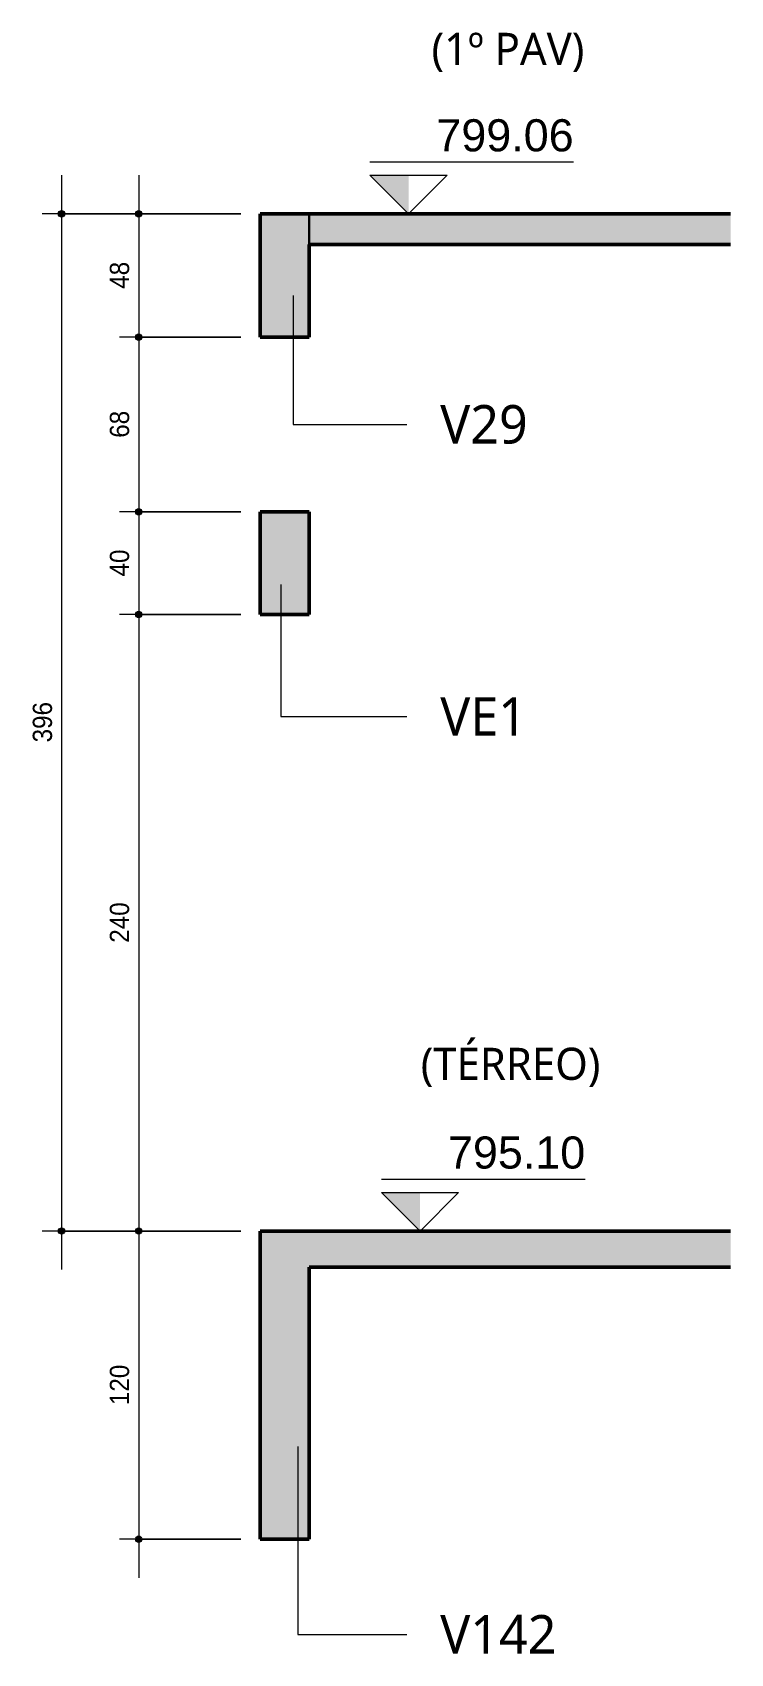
# Model space of a CAD drawing. Extents: x -1981 to 38708, y -3196 to 88064.
# Drawn here: x 12539 to 12811, y 79346 to 79977 of the extents above; entities that cross this region are included whole.
import ezdxf

# ---------------------------------------------------------------- set-up
doc = ezdxf.new("R2010")
doc.units = 0
for name, color, linetype, lineweight in [('A-ANNO-DIMS', 7, 'Continuous', 9), ('A-ANNO-DIMS-50', 7, 'Continuous', 9), ('A-FLOR', 7, 'Continuous', 25), ('G-ANNO-DIMS', 7, 'Continuous', 9), ('G-ANNO-TEXT', 7, 'Continuous', 9), ('S-BEAM', 7, 'Continuous', 25), ('S-BEAM-IDEN', 7, 'Continuous', 9)]:
    doc.layers.add(name, color=color, linetype=linetype, lineweight=lineweight)
doc.styles.add('Arial_1', font='arial.ttf', dxfattribs={"width": 0.9, "height": 7.5})
doc.styles.add('Arial_2', font='arial.ttf', dxfattribs={"height": 12.5})
doc.styles.add('Gadugi_1', font='gadugi.ttf', dxfattribs={"height": 15})
doc.styles.add('Gadugi_3', font='gadugi.ttf', dxfattribs={"height": 12.5})
doc.dimstyles.new('PED_1_5mm_ESQ_3', dxfattribs={"dimscale": 30.48, "dimtxt": 7.651945, "dimasz": 0.328084, "dimexe": 0.246063, "dimexo": 0.246063, "dimgap": 0.049213, "dimtad": 1, "dimdec": 1, "dimrnd": 0.5, "dimdsep": 46, "dimtxsty": 'Arial_1', "dimblk1": 'DOTSMALL', "dimblk2": 'DOTSMALL', "dimsah": 1, "dimcen": 0.09, "dimdle": 0.492126, "dimazin": 0, "dimtfac": 1, "dimtdec": 4, "dimtix": 1, "dimtmove": 0, "dimatfit": 3, "dimfxl": 1, "dimtvp": 1, "dimtolj": 1, "dimtzin": 0, "dimarcsym": 2})

# ---------------------------------------------------------------- blocks, each defined once
blk = doc.blocks.new('Elevações de ponto - SIMBOLO DE NÍVEL-CORTE-2219088-CT D 001 - CORTE DO ELEVADOR')
at = {"layer": 'G-ANNO-DIMS'}
blk.add_hatch(color=256, dxfattribs=at).paths.add_polyline_path([(-81.15, 79525), (-81.15, 79510), (-96.15, 79525)], flags=0)
for p, q in [((-16.96, 79530.1), (-96.15, 79530.1)), ((-81.15, 79510), (-96.15, 79525)), ((-96.15, 79525), (-66.15, 79525)), ((-66.15, 79525), (-81.15, 79510))]:
    blk.add_line(p, q, dxfattribs=at)
blk = doc.blocks.new('DIMBLOCK396-CT D 001 - CORTE DO ELEVADOR')
at = {"layer": 'A-ANNO-DIMS-50', "transparency": 16777216}
h = blk.add_hatch(color=256, dxfattribs=at)
edge = h.paths.add_edge_path(flags=0)
edge.add_arc((12580.6, 79790), 1.25, 0, 360)
h = blk.add_hatch(color=256, dxfattribs=at)
edge = h.paths.add_edge_path(flags=0)
edge.add_arc((12580.6, 79750), 1.25, 0, 360)
for p, q in [((12580.6, 79805), (12580.6, 79750)), ((12620.39, 79790), (12573.1, 79790)), ((12580.6, 79790), (12620.39, 79790)), ((12620.39, 79750), (12573.1, 79750)), ((12580.6, 79750), (12620.39, 79750))]:
    blk.add_line(p, q, dxfattribs=at)
for centre in [(12580.6, 79790), (12580.6, 79750)]:
    blk.add_circle(centre, 1.25, dxfattribs=at)
at = {"layer": 'A-ANNO-DIMS-50', "color": 0, "transparency": 16777216, "insert": (12569.37, 79764.82), "char_height": 7.5, "width": 12.4315, "attachment_point": 1, "rotation": 90, "line_spacing_factor": 0.941778, "style": 'Arial_1'}
blk.add_mtext('40', dxfattribs=at)
blk = doc.blocks.new('_DotSmall')
at = {"color": 0, "linetype": 'ByBlock', "const_width": 0.5}
blk.add_lwpolyline([(-0.0625, 0, 1), (0.0625, 0, 1)], format="xyb", close=True, dxfattribs=at)
blk = doc.blocks.new('DIMBLOCK397-CT D 001 - CORTE DO ELEVADOR')
at = {"layer": 'A-ANNO-DIMS-50', "transparency": 16777216}
h = blk.add_hatch(color=256, dxfattribs=at)
edge = h.paths.add_edge_path(flags=0)
edge.add_arc((12580.6, 79750), 1.25, 0, 360)
h = blk.add_hatch(color=256, dxfattribs=at)
edge = h.paths.add_edge_path(flags=0)
edge.add_arc((12580.6, 79510), 1.25, 0, 360)
for p, q in [((12620.39, 79750), (12573.1, 79750)), ((12580.6, 79750), (12580.6, 79510)), ((12580.6, 79750), (12620.39, 79750)), ((12620.39, 79510), (12573.1, 79510)), ((12580.6, 79510), (12620.39, 79510))]:
    blk.add_line(p, q, dxfattribs=at)
for centre in [(12580.6, 79750), (12580.6, 79510)]:
    blk.add_circle(centre, 1.25, dxfattribs=at)
at = {"layer": 'A-ANNO-DIMS-50', "color": 0, "transparency": 16777216, "insert": (12569.37, 79622.23), "char_height": 7.5, "width": 18.6472, "attachment_point": 1, "rotation": 90, "line_spacing_factor": 0.941778, "style": 'Arial_1'}
blk.add_mtext('240', dxfattribs=at)
blk = doc.blocks.new('DIMBLOCK398-CT D 001 - CORTE DO ELEVADOR')
at = {"layer": 'A-ANNO-DIMS-50', "transparency": 16777216}
h = blk.add_hatch(color=256, dxfattribs=at)
edge = h.paths.add_edge_path(flags=0)
edge.add_arc((12580.6, 79510), 1.25, 0, 360)
h = blk.add_hatch(color=256, dxfattribs=at)
edge = h.paths.add_edge_path(flags=0)
edge.add_arc((12580.6, 79390), 1.25, 0, 360)
for p, q in [((12620.39, 79510), (12573.1, 79510)), ((12580.6, 79510), (12580.6, 79375)), ((12580.6, 79510), (12620.39, 79510)), ((12620.39, 79390), (12573.1, 79390)), ((12580.6, 79390), (12620.39, 79390))]:
    blk.add_line(p, q, dxfattribs=at)
for centre in [(12580.6, 79510), (12580.6, 79390)]:
    blk.add_circle(centre, 1.25, dxfattribs=at)
at = {"layer": 'A-ANNO-DIMS-50', "color": 0, "transparency": 16777216, "insert": (12569.37, 79442.23), "char_height": 7.5, "width": 18.6472, "attachment_point": 1, "rotation": 90, "line_spacing_factor": 0.941778, "style": 'Arial_1'}
blk.add_mtext('120', dxfattribs=at)
blk = doc.blocks.new('DIMBLOCK399-CT D 001 - CORTE DO ELEVADOR')
at = {"layer": 'A-ANNO-DIMS-50', "transparency": 16777216}
h = blk.add_hatch(color=256, dxfattribs=at)
edge = h.paths.add_edge_path(flags=0)
edge.add_arc((12580.6, 79906), 1.25, 0, 360)
h = blk.add_hatch(color=256, dxfattribs=at)
edge = h.paths.add_edge_path(flags=0)
edge.add_arc((12580.6, 79858), 1.25, 0, 360)
for p, q in [((12580.6, 79921), (12580.6, 79858)), ((12620.39, 79906), (12573.1, 79906)), ((12580.6, 79906), (12620.39, 79906)), ((12620.39, 79858), (12573.1, 79858)), ((12580.6, 79858), (12620.39, 79858))]:
    blk.add_line(p, q, dxfattribs=at)
for centre in [(12580.6, 79906), (12580.6, 79858)]:
    blk.add_circle(centre, 1.25, dxfattribs=at)
at = {"layer": 'A-ANNO-DIMS-50', "color": 0, "transparency": 16777216, "insert": (12569.37, 79876.82), "char_height": 7.5, "width": 12.4315, "attachment_point": 1, "rotation": 90, "line_spacing_factor": 0.941778, "style": 'Arial_1'}
blk.add_mtext('48', dxfattribs=at)
blk = doc.blocks.new('DIMBLOCK400-CT D 001 - CORTE DO ELEVADOR')
at = {"layer": 'A-ANNO-DIMS-50', "transparency": 16777216}
h = blk.add_hatch(color=256, dxfattribs=at)
edge = h.paths.add_edge_path(flags=0)
edge.add_arc((12580.6, 79858), 1.25, 0, 360)
h = blk.add_hatch(color=256, dxfattribs=at)
edge = h.paths.add_edge_path(flags=0)
edge.add_arc((12580.6, 79790), 1.25, 0, 360)
for p, q in [((12620.39, 79858), (12573.1, 79858)), ((12580.6, 79858), (12580.6, 79775)), ((12580.6, 79858), (12620.39, 79858)), ((12620.39, 79790), (12573.1, 79790)), ((12580.6, 79790), (12620.39, 79790))]:
    blk.add_line(p, q, dxfattribs=at)
for centre in [(12580.6, 79858), (12580.6, 79790)]:
    blk.add_circle(centre, 1.25, dxfattribs=at)
at = {"layer": 'A-ANNO-DIMS-50', "color": 0, "transparency": 16777216, "insert": (12569.37, 79818.82), "char_height": 7.5, "width": 12.4315, "attachment_point": 1, "rotation": 90, "line_spacing_factor": 0.941778, "style": 'Arial_1'}
blk.add_mtext('68', dxfattribs=at)
blk = doc.blocks.new('DIMBLOCK401-CT D 001 - CORTE DO ELEVADOR')
at = {"layer": 'A-ANNO-DIMS-50', "transparency": 16777216}
h = blk.add_hatch(color=256, dxfattribs=at)
edge = h.paths.add_edge_path(flags=0)
edge.add_arc((12550.6, 79906), 1.25, 0, 360)
h = blk.add_hatch(color=256, dxfattribs=at)
edge = h.paths.add_edge_path(flags=0)
edge.add_arc((12550.6, 79510), 1.25, 0, 360)
for p, q in [((12550.6, 79921), (12550.6, 79495)), ((12620.39, 79906), (12543.1, 79906)), ((12550.6, 79906), (12620.39, 79906)), ((12620.39, 79510), (12543.1, 79510)), ((12550.6, 79510), (12620.39, 79510))]:
    blk.add_line(p, q, dxfattribs=at)
for centre in [(12550.6, 79906), (12550.6, 79510)]:
    blk.add_circle(centre, 1.25, dxfattribs=at)
at = {"layer": 'A-ANNO-DIMS-50', "color": 0, "transparency": 16777216, "insert": (12539.37, 79700.23), "char_height": 7.5, "width": 18.6472, "attachment_point": 1, "rotation": 90, "line_spacing_factor": 0.941778, "style": 'Arial_1'}
blk.add_mtext('396', dxfattribs=at)

msp = doc.modelspace()

# ---------------------------------------------------------------- hatches: boundary and pattern name
at = {"layer": 'A-FLOR', "true_color": 0xa6a6a6}
for points in [[(12810.93, 79894), (12810.93, 79906), (12646.89, 79906), (12646.89, 79894)], [(12810.93, 79496), (12810.93, 79510), (12646.89, 79510), (12646.89, 79496)]]:
    msp.add_hatch(color=253, dxfattribs=at).paths.add_polyline_path(points, flags=0)
at = {"layer": 'S-BEAM', "true_color": 0xa6a6a6}
for points in [[(12627.89, 79858), (12646.89, 79858), (12646.89, 79906), (12627.89, 79906), (12627.89, 79894)], [(12646.89, 79750), (12646.89, 79790), (12627.89, 79790), (12627.89, 79750)], [(12627.89, 79390), (12646.89, 79390), (12646.89, 79510), (12627.89, 79510), (12627.89, 79496)]]:
    msp.add_hatch(color=253, dxfattribs=at).paths.add_polyline_path(points, flags=0)

# ---------------------------------------------------------------- linework, layer by layer
at = {"layer": 'A-FLOR', "lineweight": 50}
for p, q in [((12810.93, 79906), (12646.89, 79906)), ((12646.89, 79894), (12810.93, 79894)), ((12810.93, 79510), (12646.89, 79510)), ((12646.89, 79496), (12810.93, 79496))]:
    msp.add_line(p, q, dxfattribs=at)
at = {"layer": 'A-FLOR'}
msp.add_line((12646.89, 79906), (12646.89, 79894), dxfattribs=at)
at = {"layer": 'S-BEAM', "lineweight": 50}
for p, q in [((12646.89, 79906), (12627.89, 79906)), ((12627.89, 79906), (12627.89, 79858)), ((12646.89, 79858), (12646.89, 79894)), ((12627.89, 79858), (12646.89, 79858)), ((12646.89, 79790), (12627.89, 79790)), ((12627.89, 79790), (12627.89, 79750)), ((12646.89, 79750), (12646.89, 79790)), ((12627.89, 79750), (12646.89, 79750)), ((12646.89, 79510), (12627.89, 79510)), ((12627.89, 79510), (12627.89, 79390)), ((12646.89, 79390), (12646.89, 79496)), ((12627.89, 79390), (12646.89, 79390))]:
    msp.add_line(p, q, dxfattribs=at)
at = {"layer": 'S-BEAM'}
msp.add_line((12646.89, 79894), (12646.89, 79906), dxfattribs=at)
at = {"layer": 'S-BEAM-IDEN'}
for p, q in [((12640.71, 79874.21), (12640.71, 79824.02)), ((12640.71, 79824.02), (12684.92, 79824.02)), ((12635.93, 79761.66), (12635.93, 79710.28)), ((12635.93, 79710.28), (12684.92, 79710.28)), ((12642.57, 79426.15), (12642.57, 79352.96)), ((12642.57, 79352.96), (12684.92, 79352.96))]:
    msp.add_line(p, q, dxfattribs=at)

# ---------------------------------------------------------------- block references
at = {"layer": 'G-ANNO-DIMS'}
for p in [(12766.75, 396), (12771.26, 0)]:
    msp.add_blockref('Elevações de ponto - SIMBOLO DE NÍVEL-CORTE-2219088-CT D 001 - CORTE DO ELEVADOR', p, dxfattribs=at)

# ---------------------------------------------------------------- texts
at = {"layer": 'G-ANNO-DIMS', "char_height": 12.5, "width": 63.9697, "attachment_point": 1, "line_spacing_factor": 0.941778, "style": 'Arial_2'}
for s, insert in [('799.06', (12696.45, 79942.82)), ('795.10', (12700.96, 79546.82))]:
    msp.add_mtext(s, dxfattribs=dict(at, insert=insert))
at = {"layer": 'G-ANNO-TEXT', "char_height": 12.5, "attachment_point": 1, "style": 'Gadugi_3'}
for s, insert, width in [('(1º PAV)', (12694.57, 79976.48), 78.5654), ('(TÉRREO)', (12690.38, 79581.35), 87.3839)]:
    msp.add_mtext(s, dxfattribs=dict(at, insert=insert, width=width))
at = {"layer": 'S-BEAM-IDEN', "char_height": 15, "attachment_point": 1, "style": 'Gadugi_1'}
for s, insert, width in [('V29', (12697.93, 79831.57), 44.0928), ('VE1', (12697.93, 79717.83), 42.8903), ('V142', (12697.93, 79360.51), 58.1223)]:
    msp.add_mtext(s, dxfattribs=dict(at, insert=insert, width=width))

# ---------------------------------------------------------------- dimensions: what is measured, and where the dimension line sits
at = {"layer": 'A-ANNO-DIMS'}
for base, p1, p2, override, picture, middle in [((12550.6, 79510), (12627.89, 79906), (12627.89, 79510), {"dimpost": '<>', "dimfxl": 395.996}, 'DIMBLOCK401-CT D 001 - CORTE DO ELEVADOR', (12545.27, 79708)), ((12580.6, 79858), (12627.89, 79906), (12627.89, 79858), {"dimpost": '<>', "dimfxl": 48}, 'DIMBLOCK399-CT D 001 - CORTE DO ELEVADOR', (12575.27, 79882)), ((12580.6, 79790), (12627.89, 79858), (12627.89, 79790), {"dimpost": '<>', "dimfxl": 68}, 'DIMBLOCK400-CT D 001 - CORTE DO ELEVADOR', (12575.27, 79824)), ((12580.6, 79750), (12627.89, 79790), (12627.89, 79750), {"dimpost": '<>', "dimfxl": 40}, 'DIMBLOCK396-CT D 001 - CORTE DO ELEVADOR', (12575.27, 79770)), ((12580.6, 79510), (12627.89, 79750), (12627.89, 79510), {"dimpost": '<>', "dimfxl": 239.996}, 'DIMBLOCK397-CT D 001 - CORTE DO ELEVADOR', (12575.27, 79630)), ((12580.6, 79390), (12627.89, 79510), (12627.89, 79390), {"dimpost": '<>', "dimfxl": 120}, 'DIMBLOCK398-CT D 001 - CORTE DO ELEVADOR', (12575.27, 79450))]:
    dim = msp.add_linear_dim(base=base, p1=p1, p2=p2, angle=90, dimstyle='PED_1_5mm_ESQ_3', override=override, dxfattribs=at)
    dim.commit()
    dim.dimension.update_dxf_attribs({"geometry": picture, "text_midpoint": middle})

doc.saveas('drawing.dxf')
